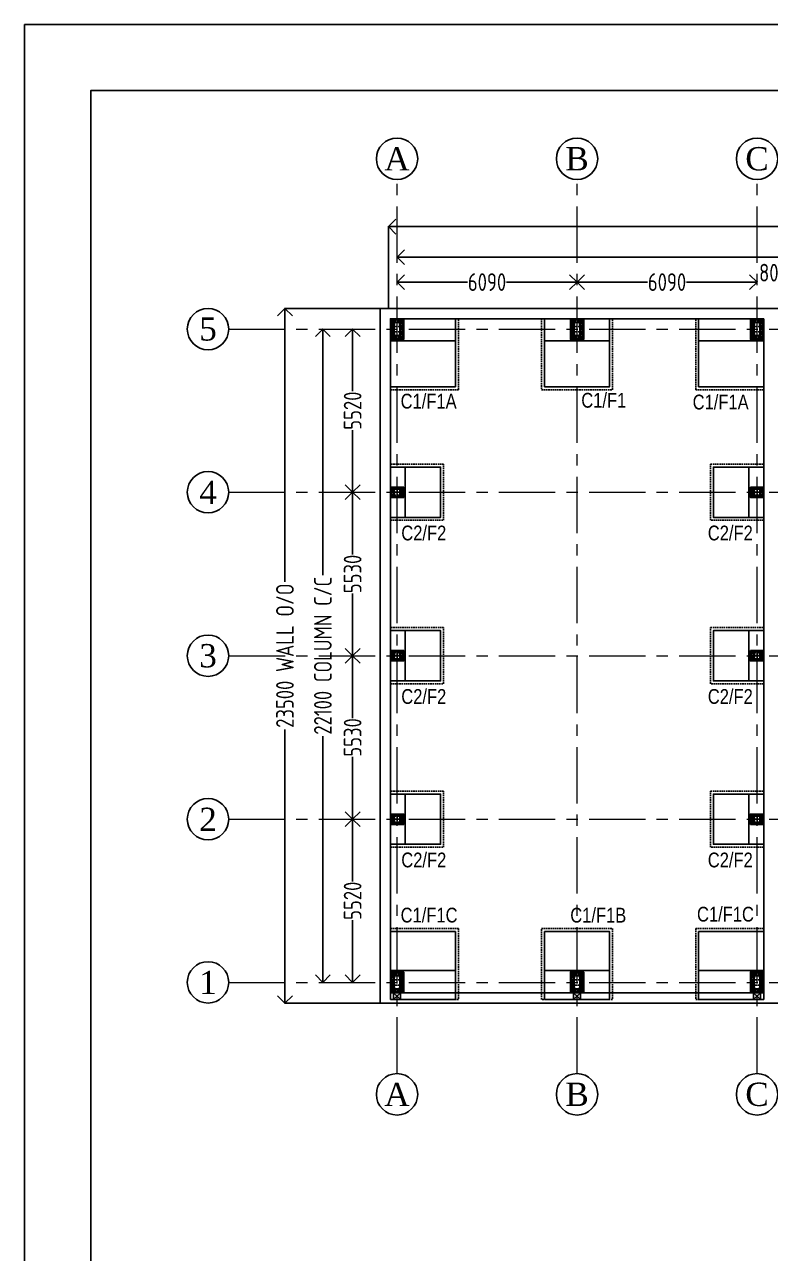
# Model space of a CAD drawing. Header units: millimetres. Extents: x 3470347 to 5996549, y -3470518 to 17149644.
# Drawn here: x 4575109 to 4600343, y 6895600 to 6937170 of the extents above; entities that cross this region are included whole.
import ezdxf
from ezdxf.enums import TextEntityAlignment as Align

# ---------------------------------------------------------------- set-up
doc = ezdxf.new("R2010")
doc.units = ezdxf.units.MM
doc.header["$MEASUREMENT"] = 0
doc.header["$PDMODE"] = 35
doc.header["$PDSIZE"] = -5
for name, pattern in [('CENTER', [50.8, 31.75, -6.35, 6.35, -6.35]), ('CENTERX2', [4, 2.5, -0.5, 0.5, -0.5]), ('DASHED2', [0.375, 0.25, -0.125])]:
    doc.linetypes.add(name, pattern=pattern)
doc.layers.get('0').update_dxf_attribs({"linetype": 'CONTINUOUS', "lineweight": 25})
doc.layers.get('DEFPOINTS').update_dxf_attribs({"linetype": 'CONTINUOUS', "lineweight": 25})
for name, color, linetype in [('BOLT', 1, 'CONTINUOUS'), ('CP', 2, 'CONTINUOUS'), ('YQ_AXIS', 4, 'CONTINUOUS')]:
    doc.layers.add(name, color=color, linetype=linetype)
doc.layers.add('CENTER', color=8, linetype='CENTER', lineweight=0)
doc.layers.add('SHEET', color=7, linetype='CONTINUOUS', lineweight=15)
doc.styles.add('Aerial', font='times.ttf')
doc.styles.add('DIM', font='geniso.shx', dxfattribs={"width": 0.85})
doc.styles.add('YQ_DIM', font='ARCHS.SHX', dxfattribs={"width": 0.8, "bigfont": 'HZDX.SHX'})
doc.dimstyles.new('ST-100', dxfattribs={"dimscale": 100, "dimtxt": 7, "dimasz": 5, "dimexe": 0.18, "dimexo": 0.0625, "dimgap": 0.2, "dimtad": 0, "dimdec": 0, "dimzin": 0, "dimdsep": 46, "dimtxsty": 'DIM', "dimblk": 'OPEN90', "dimcen": 0.09, "dimclrd": 256, "dimclrt": 7, "dimadec": 0, "dimazin": 0, "dimtfac": 1, "dimtdec": 0, "dimtofl": 0, "dimtmove": 0, "dimatfit": 3, "dimldrblk": 'OPEN90', "dimfxl": 1, "dimtolj": 1, "dimtzin": 0, "dimlwd": -1, "dimarcsym": 0})

# ---------------------------------------------------------------- blocks, each defined once
blk = doc.blocks.new('C111')
at = {"transparency": 33554559}
h = blk.add_hatch(color=1, dxfattribs=at)
h.dxf.hatch_style = 1
h.paths.add_polyline_path([(4330012, 6823585), (4330012, 6823785), (4330087, 6823785), (4330087, 6823784, -0.414214), (4330077, 6823774), (4330018, 6823774), (4330018, 6823597), (4330077, 6823597, -0.414214), (4330087, 6823587), (4330087, 6823585)])
h = blk.add_hatch(color=1, dxfattribs=at)
h.dxf.hatch_style = 1
h.paths.add_polyline_path([(4330462, 6823585), (4330462, 6823785), (4330387, 6823785), (4330387, 6823784, 0.414214), (4330397, 6823774), (4330456, 6823774), (4330456, 6823597), (4330397, 6823597, 0.414214), (4330387, 6823587), (4330387, 6823585)])
at = {"color": 8, "linetype": 'CENTERX2', "ltscale": 15}
for p, q in [((4329912, 6823835), (4330562, 6823835)), ((4329962, 6823485), (4329962, 6823885)), ((4330146, 6823485), (4330146, 6823885)), ((4330329, 6823485), (4330329, 6823885)), ((4330512, 6823885), (4330512, 6823485)), ((4330562, 6823535), (4329912, 6823535))]:
    blk.add_line(p, q, dxfattribs=at)
at = {"color": 6}
blk.add_lwpolyline([(4330587, 6823910), (4330587, 6823460), (4329887, 6823460), (4329887, 6823910)], close=True, dxfattribs=at)
at = {"color": 5}
blk.add_lwpolyline([(4330562, 6823885), (4330562, 6823485), (4329912, 6823485), (4329912, 6823885)], close=True, dxfattribs=at)
at = {"color": 4}
for points in [[(4329912, 6823795), (4330562, 6823795)], [(4329912, 6823785), (4330562, 6823785)], [(4329912, 6823585), (4330562, 6823585)], [(4329912, 6823575), (4330562, 6823575)]]:
    blk.add_lwpolyline(points, dxfattribs=at)
at = {"color": 1}
for points in [[(4330018, 6823774), (4330018, 6823597), (4330077, 6823597, -0.414214), (4330087, 6823587), (4330087, 6823585), (4330012, 6823585), (4330012, 6823785), (4330087, 6823785), (4330087, 6823784, -0.414214), (4330077, 6823774)], [(4330456, 6823774), (4330456, 6823597), (4330397, 6823597, 0.414214), (4330387, 6823587), (4330387, 6823585), (4330462, 6823585), (4330462, 6823785), (4330387, 6823785), (4330387, 6823784, 0.414214), (4330397, 6823774)]]:
    blk.add_lwpolyline(points, format="xyb", close=True, dxfattribs=at)
at = {"color": 4}
for points in [[(4330049, 6823870), (4330049, 6823795), (4330059, 6823795), (4330059, 6823870)], [(4330233, 6823870), (4330233, 6823795), (4330243, 6823795), (4330243, 6823870)], [(4330416, 6823870), (4330416, 6823795), (4330426, 6823795), (4330426, 6823870)], [(4330049, 6823500), (4330049, 6823575), (4330059, 6823575), (4330059, 6823500)], [(4330233, 6823500), (4330233, 6823575), (4330243, 6823575), (4330243, 6823500)], [(4330416, 6823500), (4330416, 6823575), (4330426, 6823575), (4330426, 6823500)]]:
    blk.add_lwpolyline(points, close=True, dxfattribs=at)
at = {"color": 2}
for centre in [(4329962, 6823835), (4330146, 6823835), (4330329, 6823835), (4330512, 6823835), (4329962, 6823535), (4330146, 6823535), (4330329, 6823535), (4330512, 6823535)]:
    blk.add_circle(centre, 12, dxfattribs=at)
blk = doc.blocks.new('c222')
at = {"transparency": 33554559}
h = blk.add_hatch(color=1, dxfattribs=at)
h.dxf.hatch_style = 1
h.paths.add_polyline_path([(4327330, 6813767), (4327330, 6813667), (4327330, 6813667, 0.414214), (4327340, 6813677), (4327340, 6813714), (4327519, 6813714), (4327519, 6813677, 0.414214), (4327529, 6813667), (4327530, 6813667), (4327530, 6813767), (4327529, 6813767, 0.414214), (4327519, 6813757), (4327519, 6813720), (4327340, 6813720), (4327340, 6813757, 0.414214), (4327330, 6813767)])
at = {"color": 8, "linetype": 'CENTERX2', "ltscale": 15}
for p, q in [((4327230, 6813817), (4327630, 6813817)), ((4327280, 6813567), (4327280, 6813867)), ((4327430, 6813567), (4327430, 6813867)), ((4327580, 6813867), (4327580, 6813567)), ((4327630, 6813617), (4327230, 6813617))]:
    blk.add_line(p, q, dxfattribs=at)
at = {"color": 6}
blk.add_lwpolyline([(4327655, 6813892), (4327655, 6813542), (4327205, 6813542), (4327205, 6813892)], close=True, dxfattribs=at)
at = {"color": 5}
blk.add_lwpolyline([(4327630, 6813867), (4327630, 6813567), (4327230, 6813567), (4327230, 6813867)], close=True, dxfattribs=at)
at = {"color": 4}
for points in [[(4327320, 6813712), (4327245, 6813712), (4327245, 6813722), (4327320, 6813722)], [(4327540, 6813712), (4327615, 6813712), (4327615, 6813722), (4327540, 6813722)]]:
    blk.add_lwpolyline(points, close=True, dxfattribs=at)
for points in [[(4327320, 6813867), (4327320, 6813567)], [(4327330, 6813867), (4327330, 6813567)], [(4327530, 6813867), (4327530, 6813567)], [(4327540, 6813867), (4327540, 6813567)]]:
    blk.add_lwpolyline(points, dxfattribs=at)
at = {"color": 1}
blk.add_lwpolyline([(4327340, 6813714), (4327519, 6813714), (4327519, 6813677, 0.414214), (4327529, 6813667), (4327530, 6813667), (4327530, 6813767), (4327529, 6813767, 0.414214), (4327519, 6813757), (4327519, 6813720), (4327340, 6813720), (4327340, 6813757, 0.414214), (4327330, 6813767), (4327330, 6813767), (4327330, 6813667), (4327330, 6813667, 0.414214), (4327340, 6813677)], format="xyb", close=True, dxfattribs=at)
at = {"color": 2}
for centre in [(4327280, 6813817), (4327430, 6813817), (4327580, 6813817), (4327280, 6813617), (4327430, 6813617), (4327580, 6813617)]:
    blk.add_circle(centre, 12, dxfattribs=at)
blk = doc.blocks.new('_Open90')
at = {"color": 0, "linetype": 'ByBlock', "lineweight": -2}
for p, q in [((0, 0), (-1, 0)), ((-0.5, 0.5), (0, 0)), ((0, 0), (-0.5, -0.5))]:
    blk.add_line(p, q, dxfattribs=at)
blk = doc.blocks.new('*D502')
at = {"layer": 'BOLT', "color": 0, "lineweight": -2}
for p, q in [((4586201, 6910289), (4586190, 6910289)), ((4586201, 6904769), (4586190, 6904769))]:
    blk.add_line(p, q, dxfattribs=at)
at = {"layer": 'BOLT'}
for p, q in [((4586208, 6909789), (4586208, 6908187)), ((4586208, 6905269), (4586208, 6906871))]:
    blk.add_line(p, q, dxfattribs=at)
at = {"layer": 'DEFPOINTS', "color": 0}
for p in [(4586208, 6910289), (4586208, 6910289), (4586208, 6904769)]:
    blk.add_point(p, dxfattribs=at)
at = {"layer": 'BOLT', "xscale": 500, "yscale": 500, "zscale": 500}
for p, rotation in [((4586208, 6910289), 90), ((4586208, 6904769), 270)]:
    blk.add_blockref('_Open90', p, dxfattribs=dict(at, rotation=rotation))
at = {"layer": 'BOLT', "color": 7, "insert": (4586208, 6907529), "char_height": 600, "attachment_point": 5, "rotation": 90, "style": 'DIM'}
blk.add_mtext('\\A1;5520', dxfattribs=at)
blk = doc.blocks.new('*D503')
at = {"layer": 'BOLT', "color": 0, "lineweight": -2}
for p, q in [((4586201, 6915819), (4586190, 6915819)), ((4586201, 6910289), (4586190, 6910289))]:
    blk.add_line(p, q, dxfattribs=at)
at = {"layer": 'BOLT'}
for p, q in [((4586208, 6915319), (4586208, 6913712)), ((4586208, 6910789), (4586208, 6912396))]:
    blk.add_line(p, q, dxfattribs=at)
at = {"layer": 'DEFPOINTS', "color": 0}
for p in [(4586208, 6915819), (4586208, 6915819), (4586208, 6910289)]:
    blk.add_point(p, dxfattribs=at)
at = {"layer": 'BOLT', "xscale": 500, "yscale": 500, "zscale": 500}
for p, rotation in [((4586208, 6915819), 90), ((4586208, 6910289), 270)]:
    blk.add_blockref('_Open90', p, dxfattribs=dict(at, rotation=rotation))
at = {"layer": 'BOLT', "color": 7, "insert": (4586208, 6913054), "char_height": 600, "attachment_point": 5, "rotation": 90, "style": 'DIM'}
blk.add_mtext('\\A1;5530', dxfattribs=at)
blk = doc.blocks.new('*D504')
at = {"layer": 'BOLT', "color": 0, "lineweight": -2}
for p, q in [((4586201, 6921349), (4586190, 6921349)), ((4586201, 6915819), (4586190, 6915819))]:
    blk.add_line(p, q, dxfattribs=at)
at = {"layer": 'BOLT'}
for p, q in [((4586208, 6920849), (4586208, 6919242)), ((4586208, 6916319), (4586208, 6917926))]:
    blk.add_line(p, q, dxfattribs=at)
at = {"layer": 'DEFPOINTS', "color": 0}
for p in [(4586208, 6921349), (4586208, 6921349), (4586208, 6915819)]:
    blk.add_point(p, dxfattribs=at)
at = {"layer": 'BOLT', "xscale": 500, "yscale": 500, "zscale": 500}
for p, rotation in [((4586208, 6921349), 90), ((4586208, 6915819), 270)]:
    blk.add_blockref('_Open90', p, dxfattribs=dict(at, rotation=rotation))
at = {"layer": 'BOLT', "color": 7, "insert": (4586208, 6918584), "char_height": 600, "attachment_point": 5, "rotation": 90, "style": 'DIM'}
blk.add_mtext('\\A1;5530', dxfattribs=at)
blk = doc.blocks.new('*D505')
at = {"layer": 'BOLT', "color": 0, "lineweight": -2}
for p, q in [((4586201, 6926869), (4586190, 6926869)), ((4586201, 6921349), (4586190, 6921349))]:
    blk.add_line(p, q, dxfattribs=at)
at = {"layer": 'BOLT'}
for p, q in [((4586208, 6926369), (4586208, 6924767)), ((4586208, 6921849), (4586208, 6923452))]:
    blk.add_line(p, q, dxfattribs=at)
at = {"layer": 'DEFPOINTS', "color": 0}
for p in [(4586208, 6926869), (4586208, 6926869), (4586208, 6921349)]:
    blk.add_point(p, dxfattribs=at)
at = {"layer": 'BOLT', "xscale": 500, "yscale": 500, "zscale": 500}
for p, rotation in [((4586208, 6926869), 90), ((4586208, 6921349), 270)]:
    blk.add_blockref('_Open90', p, dxfattribs=dict(at, rotation=rotation))
at = {"layer": 'BOLT', "color": 7, "insert": (4586208, 6924109), "char_height": 600, "attachment_point": 5, "rotation": 90, "style": 'DIM'}
blk.add_mtext('\\A1;5520', dxfattribs=at)
blk = doc.blocks.new('*D506')
at = {"layer": 'BOLT', "color": 0, "lineweight": -2}
for p, q in [((4587710, 6928465), (4587710, 6928477)), ((4593800, 6928465), (4593800, 6928477))]:
    blk.add_line(p, q, dxfattribs=at)
at = {"layer": 'BOLT'}
for p, q in [((4588210, 6928459), (4590096, 6928459)), ((4593300, 6928459), (4591414, 6928459))]:
    blk.add_line(p, q, dxfattribs=at)
at = {"layer": 'DEFPOINTS', "color": 0}
for p in [(4587710, 6928459), (4587710, 6928459), (4593800, 6928459)]:
    blk.add_point(p, dxfattribs=at)
at = {"layer": 'BOLT', "xscale": 500, "yscale": 500, "zscale": 500, "rotation": 180}
blk.add_blockref('_Open90', (4587710, 6928459), dxfattribs=at)
at = {"layer": 'BOLT', "xscale": 500, "yscale": 500, "zscale": 500}
blk.add_blockref('_Open90', (4593800, 6928459), dxfattribs=at)
at = {"layer": 'BOLT', "color": 7, "insert": (4590755, 6928459), "char_height": 600, "attachment_point": 5, "style": 'DIM'}
blk.add_mtext('\\A1;6090', dxfattribs=at)
blk = doc.blocks.new('*D507')
at = {"layer": 'BOLT', "color": 0, "lineweight": -2}
for p, q in [((4593800, 6928465), (4593800, 6928477)), ((4599890, 6928465), (4599890, 6928477))]:
    blk.add_line(p, q, dxfattribs=at)
at = {"layer": 'BOLT'}
for p, q in [((4594300, 6928459), (4596186, 6928459)), ((4599390, 6928459), (4597504, 6928459))]:
    blk.add_line(p, q, dxfattribs=at)
at = {"layer": 'DEFPOINTS', "color": 0}
for p in [(4593800, 6928459), (4599890, 6928459), (4599890, 6928459)]:
    blk.add_point(p, dxfattribs=at)
at = {"layer": 'BOLT', "xscale": 500, "yscale": 500, "zscale": 500, "rotation": 180}
blk.add_blockref('_Open90', (4593800, 6928459), dxfattribs=at)
at = {"layer": 'BOLT', "xscale": 500, "yscale": 500, "zscale": 500}
blk.add_blockref('_Open90', (4599890, 6928459), dxfattribs=at)
at = {"layer": 'BOLT', "color": 7, "insert": (4596845, 6928459), "char_height": 600, "attachment_point": 5, "style": 'DIM'}
blk.add_mtext('\\A1;6090', dxfattribs=at)
blk = doc.blocks.new('*D508')
at = {"layer": 'BOLT'}
for p, q in [((4599390, 6928459), (4598890, 6928459)), ((4601190, 6928459), (4601690, 6928459))]:
    blk.add_line(p, q, dxfattribs=at)
at = {"layer": 'BOLT', "color": 0, "lineweight": -2}
for p, q in [((4599890, 6928465), (4599890, 6928477)), ((4600690, 6928465), (4600690, 6928477))]:
    blk.add_line(p, q, dxfattribs=at)
at = {"layer": 'DEFPOINTS', "color": 0}
for p in [(4599890, 6928459), (4600690, 6928459), (4600690, 6928459)]:
    blk.add_point(p, dxfattribs=at)
at = {"layer": 'BOLT', "xscale": 500, "yscale": 500, "zscale": 500}
blk.add_blockref('_Open90', (4599890, 6928459), dxfattribs=at)
at = {"layer": 'BOLT', "xscale": 500, "yscale": 500, "zscale": 500, "rotation": 180}
blk.add_blockref('_Open90', (4600690, 6928459), dxfattribs=at)
at = {"layer": 'BOLT', "color": 7, "insert": (4600446, 6928777), "char_height": 600, "attachment_point": 5, "style": 'DIM'}
blk.add_mtext('\\A1;800', dxfattribs=at)
blk = doc.blocks.new('*D513')
at = {"layer": 'BOLT', "color": 0, "lineweight": -2}
for p, q in [((4585195, 6926869), (4585184, 6926869)), ((4585195, 6904769), (4585184, 6904769))]:
    blk.add_line(p, q, dxfattribs=at)
at = {"layer": 'BOLT'}
for p, q in [((4585202, 6926369), (4585202, 6918542)), ((4585202, 6905269), (4585202, 6913096))]:
    blk.add_line(p, q, dxfattribs=at)
at = {"layer": 'DEFPOINTS', "color": 0}
for p in [(4585202, 6926869), (4585202, 6904769), (4585202, 6904769)]:
    blk.add_point(p, dxfattribs=at)
at = {"layer": 'BOLT', "xscale": 500, "yscale": 500, "zscale": 500}
for p, rotation in [((4585202, 6926869), 90), ((4585202, 6904769), 270)]:
    blk.add_blockref('_Open90', p, dxfattribs=dict(at, rotation=rotation))
at = {"layer": 'BOLT', "color": 7, "insert": (4585202, 6915819), "char_height": 600, "attachment_point": 5, "rotation": 90, "style": 'DIM'}
blk.add_mtext('\\A1;22100 COLUMN C/C', dxfattribs=at)
blk = doc.blocks.new('*D514')
at = {"layer": 'BOLT', "color": 0, "lineweight": -2}
for p, q in [((4587710, 6929306), (4587710, 6929317)), ((4625850, 6929306), (4625850, 6929317))]:
    blk.add_line(p, q, dxfattribs=at)
at = {"layer": 'BOLT'}
for p, q in [((4588210, 6929299), (4604134, 6929299)), ((4625350, 6929299), (4609427, 6929299))]:
    blk.add_line(p, q, dxfattribs=at)
at = {"layer": 'DEFPOINTS', "color": 0}
for p in [(4587710, 6929299), (4625850, 6929299), (4625850, 6929299)]:
    blk.add_point(p, dxfattribs=at)
at = {"layer": 'BOLT', "xscale": 500, "yscale": 500, "zscale": 500, "rotation": 180}
blk.add_blockref('_Open90', (4587710, 6929299), dxfattribs=at)
at = {"layer": 'BOLT', "xscale": 500, "yscale": 500, "zscale": 500}
blk.add_blockref('_Open90', (4625850, 6929299), dxfattribs=at)
at = {"layer": 'BOLT', "color": 7, "insert": (4606780, 6929299), "char_height": 600, "attachment_point": 5, "style": 'DIM'}
blk.add_mtext('\\A1;38140\\Fgeniso.shx|c1; COLUMN C/C', dxfattribs=at)
blk = doc.blocks.new('*D517')
at = {"layer": 'BOLT', "color": 0, "lineweight": -2}
for p, q in [((4587425, 6927575), (4587425, 6930353)), ((4626425, 6927575), (4626425, 6930353))]:
    blk.add_line(p, q, dxfattribs=at)
at = {"layer": 'BOLT'}
for p, q in [((4587925, 6930335), (4604431, 6930335)), ((4625925, 6930335), (4609420, 6930335))]:
    blk.add_line(p, q, dxfattribs=at)
at = {"layer": 'DEFPOINTS', "color": 0}
for p in [(4626425, 6930335), (4587425, 6927569), (4626425, 6927569)]:
    blk.add_point(p, dxfattribs=at)
at = {"layer": 'BOLT', "xscale": 500, "yscale": 500, "zscale": 500, "rotation": 180}
blk.add_blockref('_Open90', (4587425, 6930335), dxfattribs=at)
at = {"layer": 'BOLT', "xscale": 500, "yscale": 500, "zscale": 500}
blk.add_blockref('_Open90', (4626425, 6930335), dxfattribs=at)
at = {"layer": 'BOLT', "color": 7, "insert": (4606925, 6930335), "char_height": 600, "attachment_point": 5, "style": 'DIM'}
blk.add_mtext('\\A1;39000 WALL O/O', dxfattribs=at)
blk = doc.blocks.new('*D518')
at = {"layer": 'BOLT', "color": 0, "lineweight": -2}
for p, q in [((4587129, 6927569), (4583901, 6927569)), ((4587129, 6904069), (4583901, 6904069))]:
    blk.add_line(p, q, dxfattribs=at)
at = {"layer": 'BOLT'}
for p, q in [((4583919, 6927069), (4583919, 6918313)), ((4583919, 6904569), (4583919, 6913326))]:
    blk.add_line(p, q, dxfattribs=at)
at = {"layer": 'DEFPOINTS', "color": 0}
for p in [(4587135, 6927569), (4583919, 6904069), (4587135, 6904069)]:
    blk.add_point(p, dxfattribs=at)
at = {"layer": 'BOLT', "xscale": 500, "yscale": 500, "zscale": 500}
for p, rotation in [((4583919, 6927569), 90), ((4583919, 6904069), 270)]:
    blk.add_blockref('_Open90', p, dxfattribs=dict(at, rotation=rotation))
at = {"layer": 'BOLT', "color": 7, "insert": (4583919, 6915819), "char_height": 600, "attachment_point": 5, "rotation": 90, "style": 'DIM'}
blk.add_mtext('\\A1;23500 WALL O/O', dxfattribs=at)

msp = doc.modelspace()

# ---------------------------------------------------------------- linework, layer by layer
at = {"color": 8}
for p, q in [((4587485.1, 6927569.21), (4587135.1, 6927569.21)), ((4587135.1, 6927569.21), (4587135.1, 6904068.8)), ((4587425.1, 6927569.21), (4626425.1, 6927569.21)), ((4600115.1, 6927219.21), (4587485.1, 6927219.21)), ((4587485.1, 6904419.21), (4587485.1, 6927219.21)), ((4600115.1, 6927219.21), (4600115.1, 6904419.21)), ((4600115.1, 6904418.8), (4587485.1, 6904418.8)), ((4587485.1, 6904068.8), (4587135.1, 6904068.8)), ((4587425.1, 6904068.8), (4626425.1, 6904068.8))]:
    msp.add_line(p, q, dxfattribs=at)
at = {"color": 192, "lineweight": 25, "elevation": 0}
msp.add_lwpolyline([(4575109.03, 6854030.11), (4692691.91, 6854030.11), (4692691.91, 6937169.6), (4575109.03, 6937169.6)], close=True, dxfattribs=at)
at = {"color": 30}
for points in [[(4587485.1, 6927219.21), (4587485.1, 6924919.21), (4589685.1, 6924919.21), (4589685.1, 6927219.21)], [(4592700.1, 6927219.21), (4592700.1, 6924919.21), (4594900.1, 6924919.21), (4594900.1, 6927219.21)], [(4600115.1, 6927219.21), (4600115.1, 6924919.21), (4597915.1, 6924919.21), (4597915.1, 6927219.21)], [(4587485.1, 6922199.3), (4587485.1, 6920499.3), (4589185.1, 6920499.3), (4589185.1, 6922199.3)], [(4600115.1, 6922199.3), (4600115.1, 6920499.3), (4598415.1, 6920499.3), (4598415.1, 6922199.3)], [(4587485.1, 6916669.01), (4587485.1, 6914969.01), (4589185.1, 6914969.01), (4589185.1, 6916669.01)], [(4600115.1, 6916669.01), (4600115.1, 6914969.01), (4598415.1, 6914969.01), (4598415.1, 6916669.01)], [(4587485.1, 6911138.71), (4587485.1, 6909438.71), (4589185.1, 6909438.71), (4589185.1, 6911138.71)], [(4600115.1, 6911138.71), (4600115.1, 6909438.71), (4598415.1, 6909438.71), (4598415.1, 6911138.71)], [(4587485.1, 6904188.8), (4587485.1, 6906488.8), (4589685.1, 6906488.8), (4589685.1, 6904188.8)], [(4592700.1, 6904188.8), (4592700.1, 6906488.8), (4594900.1, 6906488.8), (4594900.1, 6904188.8)], [(4600115.1, 6904188.8), (4600115.1, 6906488.8), (4597915.1, 6906488.8), (4597915.1, 6904188.8)]]:
    msp.add_lwpolyline(points, close=True, dxfattribs=at)
at = {"linetype": 'DASHED2', "ltscale": 200}
for points in [[(4587485.1, 6927219.21), (4587485.1, 6924819.21), (4589785.1, 6924819.21), (4589785.1, 6927219.21)], [(4592600.1, 6927219.21), (4592600.1, 6924819.21), (4595000.1, 6924819.21), (4595000.1, 6927219.21)], [(4600115.1, 6927219.21), (4600115.1, 6924819.21), (4597815.1, 6924819.21), (4597815.1, 6927219.21)], [(4587485.1, 6922299.3), (4587485.1, 6920399.3), (4589285.1, 6920399.3), (4589285.1, 6922299.3)], [(4600115.1, 6922299.3), (4600115.1, 6920399.3), (4598315.1, 6920399.3), (4598315.1, 6922299.3)], [(4587485.1, 6916769.01), (4587485.1, 6914869.01), (4589285.1, 6914869.01), (4589285.1, 6916769.01)], [(4600115.1, 6916769.01), (4600115.1, 6914869.01), (4598315.1, 6914869.01), (4598315.1, 6916769.01)], [(4587485.1, 6911238.71), (4587485.1, 6909338.71), (4589285.1, 6909338.71), (4589285.1, 6911238.71)], [(4600115.1, 6911238.71), (4600115.1, 6909338.71), (4598315.1, 6909338.71), (4598315.1, 6911238.71)], [(4587485.1, 6904188.8), (4587485.1, 6906588.8), (4589785.1, 6906588.8), (4589785.1, 6904188.8)], [(4592600.1, 6904188.8), (4592600.1, 6906588.8), (4595000.1, 6906588.8), (4595000.1, 6904188.8)], [(4600115.1, 6904188.8), (4600115.1, 6906588.8), (4597815.1, 6906588.8), (4597815.1, 6904188.8)]]:
    msp.add_lwpolyline(points, close=True, dxfattribs=at)
at = {"color": 30}
for points in [[(4587485.1, 6926469.21), (4589685.1, 6926469.21)], [(4592700.1, 6926469.21), (4594900.1, 6926469.21)], [(4600115.1, 6926469.21), (4597915.1, 6926469.21)], [(4587985.1, 6920499.3), (4587985.1, 6922199.3)], [(4599615.1, 6920499.3), (4599615.1, 6922199.3)], [(4587985.1, 6914969.01), (4587985.1, 6916669.01)], [(4599615.1, 6914969.01), (4599615.1, 6916669.01)], [(4587985.1, 6909438.71), (4587985.1, 6911138.71)], [(4599615.1, 6909438.71), (4599615.1, 6911138.71)], [(4587485.1, 6905168.8), (4589685.1, 6905168.8)], [(4592700.1, 6905168.8), (4594900.1, 6905168.8)], [(4600115.1, 6905168.8), (4597915.1, 6905168.8)]]:
    msp.add_lwpolyline(points, dxfattribs=at)
at = {"color": 6}
for points in [[(4587595.1, 6904418.8), (4587595.1, 6904188.8), (4587825.1, 6904188.8), (4587825.1, 6904418.8), (4587595.1, 6904418.8)], [(4587595.1, 6904418.8), (4587825.1, 6904188.8)], [(4587595.1, 6904188.8), (4587825.1, 6904418.8)], [(4593685.1, 6904418.8), (4593685.1, 6904188.8), (4593915.1, 6904188.8), (4593915.1, 6904418.8), (4593685.1, 6904418.8)], [(4593685.1, 6904418.8), (4593915.1, 6904188.8)], [(4593685.1, 6904188.8), (4593915.1, 6904418.8)], [(4599775.1, 6904418.8), (4599775.1, 6904188.8), (4600005.1, 6904188.8), (4600005.1, 6904418.8), (4599775.1, 6904418.8)], [(4599775.1, 6904418.8), (4600005.1, 6904188.8)], [(4599775.1, 6904188.8), (4600005.1, 6904418.8)]]:
    msp.add_lwpolyline(points, dxfattribs=at)
at = {"layer": 'CENTER', "ltscale": 60}
for p, q in [((4587710.1, 6901681.43), (4587710.1, 6931930.68)), ((4593800.1, 6901681.43), (4593800.1, 6931930.68)), ((4599890.1, 6901681.43), (4599890.1, 6931930.68)), ((4582015.18, 6926869.21), (4628522.63, 6926869.21)), ((4582015.18, 6921349.3), (4628522.63, 6921349.3)), ((4582015.18, 6915819.01), (4628522.63, 6915819.01)), ((4582015.18, 6910288.71), (4628522.63, 6910288.71)), ((4582015.18, 6904769.21), (4628522.63, 6904769.21))]:
    msp.add_line(p, q, dxfattribs=at)
at = {"layer": 'SHEET', "color": 220, "lineweight": 25, "elevation": 0}
msp.add_lwpolyline([(4577348.71, 6856265.59), (4690452.23, 6856265.59), (4690452.23, 6934934.13), (4577348.71, 6934934.13)], close=True, dxfattribs=at)
at = {"layer": 'YQ_AXIS', "color": 1}
for centre in [(4587710.1, 6932630.68), (4593800.1, 6932630.68), (4599890.1, 6932630.68), (4581315.18, 6926869.21), (4581315.18, 6921349.3), (4581315.18, 6915819.01), (4581315.18, 6910288.71), (4581315.18, 6904769.21), (4587710.1, 6900981.43), (4593800.1, 6900981.43), (4599890.1, 6900981.43)]:
    msp.add_circle(centre, 700, dxfattribs=at)

# ---------------------------------------------------------------- block references
at = {"xscale": -1}
for name, p, rotation in [('C111', (-2235975.09, 2596631.98), 270), ('C111', (-2229885.09, 2596631.98), 270), ('C111', (-2223795.09, 2596631.98), 270), ('c222', (260280.46, 13724005.74), 180)]:
    msp.add_blockref(name, p, dxfattribs=dict(at, rotation=rotation))
for p in [(260280.46, 107632.28), (260280.46, 102101.98)]:
    msp.add_blockref('c222', p)
for p in [(8927319.74, 107632.28), (8927319.74, 102101.98)]:
    msp.add_blockref('c222', p, dxfattribs=at)
for name, p, rotation in [('c222', (8927319.74, 13724005.74), 180), ('C111', (-2235975.09, 11235006.03), 270), ('C111', (-2229885.09, 11235006.03), 270), ('C111', (-2223795.09, 11235006.03), 270)]:
    msp.add_blockref(name, p, dxfattribs=dict(rotation=rotation))

# ---------------------------------------------------------------- texts
at = {"layer": 'CP', "transparency": 16777216, "char_height": 500, "style": 'YQ_DIM'}
for s, insert, attachment_point in [('{\\fArial|b0|i0|c0|p34;\\C6;C1/F1A}', (4589726.46, 6924681.4), 3), ('{\\fArial|b0|i0|c0|p34;\\C6;C1/F1}', (4595465.95, 6924203.36), 9), ('{\\fArial|b0|i0|c0|p34;\\C6;C1/F1A}', (4599606.49, 6924650.52), 3), ('{\\fArial|b0|i0|c0|p34;\\C6;C2/F2}', (4589375.95, 6919713.62), 9), ('{\\fArial|b0|i0|c0|p34;\\C6;C2/F2}', (4598224.25, 6919713.62), 7), ('{\\fArial|b0|i0|c0|p34;\\C6;C2/F2}', (4589375.95, 6914183.33), 9), ('{\\fArial|b0|i0|c0|p34;\\C6;C2/F2}', (4598224.25, 6914183.33), 7), ('{\\fArial|b0|i0|c0|p34;\\C6;C2/F2}', (4589375.95, 6908653.03), 9), ('{\\fArial|b0|i0|c0|p34;\\C6;C2/F2}', (4598224.25, 6908653.03), 7), ('{\\fArial|b0|i0|c0|p34;\\C6;C1/F1C}', (4589757, 6907294.86), 3), ('{\\fArial|b0|i0|c0|p34;\\C6;C1/F1B}', (4595465.95, 6907292.46), 3), ('{\\fArial|b0|i0|c0|p34;\\C6;C1/F1C}', (4599784.22, 6907325.56), 3)]:
    msp.add_mtext_dynamic_manual_height_columns(s, width=302.8267, gutter_width=2560.24, heights=[-517.05], dxfattribs=dict(at, insert=insert, attachment_point=attachment_point))
at = {"layer": 'YQ_AXIS', "color": 1, "style": 'Aerial'}
for s, p in [('A', (4587710.1, 6932630.68)), ('B', (4593800.1, 6932630.68)), ('C', (4599890.1, 6932630.68)), ('5', (4581315.18, 6926869.21)), ('4', (4581315.18, 6921349.3)), ('3', (4581315.18, 6915819.01)), ('2', (4581315.18, 6910288.71)), ('1', (4581315.18, 6904769.21)), ('A', (4587710.1, 6900981.43)), ('B', (4593800.1, 6900981.43)), ('C', (4599890.1, 6900981.43))]:
    msp.add_text(s, height=787.5, dxfattribs=at).set_placement(p, align=Align.MIDDLE)

# ---------------------------------------------------------------- dimensions: what is measured, and where the dimension line sits
at = {"layer": 'BOLT'}
for base, p1, p2, text, picture, middle in [((4626425.1, 6930334.86), (4587425.1, 6927569.21), (4626425.1, 6927569.21), '<> WALL O/O', '*D517', (4606925.1, 6930334.86)), ((4625850.1, 6929299.47), (4587710.1, 6929299.47), (4625850.1, 6929299.47), '<>\\Fgeniso.shx|c1; COLUMN C/C', '*D514', (4606780.1, 6929299.47))]:
    dim = msp.add_linear_dim(base=base, p1=p1, p2=p2, text=text, dimstyle='ST-100', override={"dimtxt": 6, "dimtxsty": 'DIM', "dimblk": 'Open90', "dimtmove": 1}, dxfattribs=at)
    dim.commit()
    dim.dimension.update_dxf_attribs({"geometry": picture, "text_midpoint": middle})
for base, p1, p2, override, picture, middle in [((4587710.1, 6928459.01), (4593800.1, 6928459.01), (4587710.1, 6928459.01), {"dimtxt": 6, "dimblk": 'Open90', "dimtmove": 1}, '*D506', (4590755.1, 6928459.01)), ((4599890.1, 6928459.01), (4593800.1, 6928459.01), (4599890.1, 6928459.01), {"dimtxt": 6, "dimtmove": 1}, '*D507', (4596845.1, 6928459.01)), ((4600690.1, 6928459.01), (4599890.1, 6928459.01), (4600690.1, 6928459.01), {"dimtxt": 6, "dimtmove": 1}, '*D508', (4600445.57, 6928777.24))]:
    dim = msp.add_linear_dim(base=base, p1=p1, p2=p2, dimstyle='ST-100', override=override, dxfattribs=at)
    dim.commit()
    dim.dimension.update_dxf_attribs({"geometry": picture, "text_midpoint": middle})
for base, p1, p2, text, override, picture, middle in [((4583918.7, 6904068.8), (4587135.1, 6927569.21), (4587135.1, 6904068.8), '<> WALL O/O', {"dimtxt": 6, "dimblk": 'Open90', "dimtmove": 1}, '*D518', (4583918.7, 6915819.01)), ((4585201.61, 6904769.21), (4585201.61, 6926869.21), (4585201.61, 6904769.21), '<> COLUMN C/C', {"dimtxt": 6, "dimtxsty": 'DIM', "dimblk": 'Open90', "dimtmove": 1}, '*D513', (4585201.61, 6915819.21))]:
    dim = msp.add_linear_dim(base=base, p1=p1, p2=p2, angle=90, text=text, dimstyle='ST-100', override=override, dxfattribs=at)
    dim.commit()
    dim.dimension.update_dxf_attribs({"geometry": picture, "text_midpoint": middle})
for base, p1, p2, picture, middle in [((4586207.72, 6926869.21), (4586207.72, 6921349.3), (4586207.72, 6926869.21), '*D505', (4586207.72, 6924109.26)), ((4586207.72, 6921349.3), (4586207.72, 6915819.01), (4586207.72, 6921349.3), '*D504', (4586207.72, 6918584.15)), ((4586207.72, 6915819.01), (4586207.72, 6910288.71), (4586207.72, 6915819.01), '*D503', (4586207.72, 6913053.86))]:
    dim = msp.add_linear_dim(base=base, p1=p1, p2=p2, angle=90, dimstyle='ST-100', override={"dimtxt": 6, "dimtmove": 1}, dxfattribs=at)
    dim.commit()
    dim.dimension.update_dxf_attribs({"geometry": picture, "text_midpoint": middle})
at = {"layer": 'BOLT', "color": 1}
dim = msp.add_linear_dim(base=(4586207.72385909, 6910288.71279375), p1=(4586207.72385909, 6904769.21279375), p2=(4586207.72385909, 6910288.71279375), angle=90, dimstyle='ST-100', override={"dimtxt": 6, "dimblk": 'Open90'}, dxfattribs=at)
dim.commit()
dim.dimension.update_dxf_attribs({"geometry": '*D502', "text_midpoint": (4586207.72385909, 6907528.96279375)})

doc.saveas('drawing.dxf')
